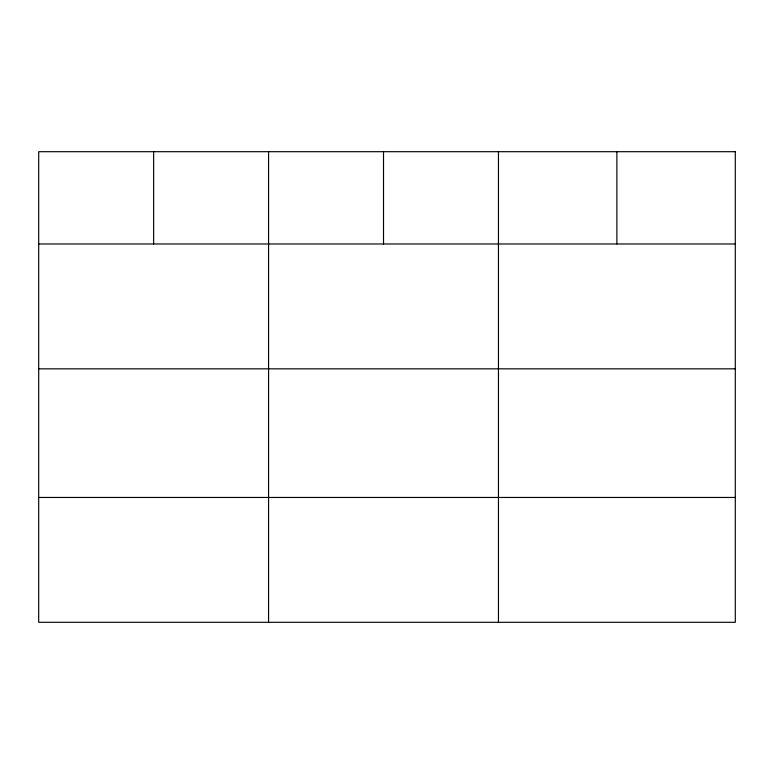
<?xml version="1.0" encoding="UTF-8"?>
<svg xmlns="http://www.w3.org/2000/svg" width="774" height="774" viewBox="0 0 774 774"><rect width="100%" height="100%" fill="white"/><g stroke="black" fill="none" stroke-linecap="round" stroke-linejoin="round"><path stroke-width="1.16" d="M38.7 243.984L735.3 243.984M38.7 368.83L735.3 368.83M38.7 497.459L735.3 497.459M616.878 151.694L616.878 243.984M498.456 151.694L498.456 622.306M383.517 151.694L383.517 243.984M268.578 151.694L268.578 622.306M153.639 151.694L153.639 243.984M735.3 151.694L38.7 151.694L38.7 622.306L735.3 622.306L735.3 151.694"/></g></svg>
